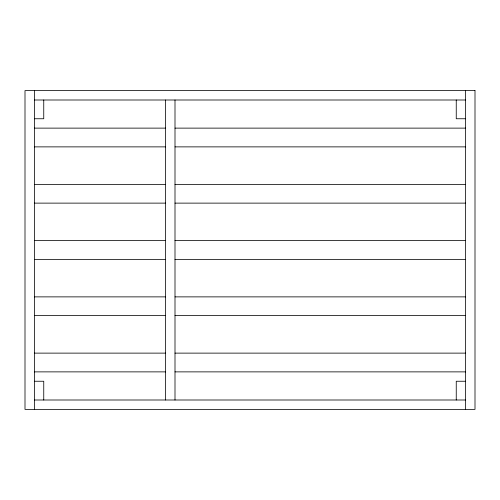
<?xml version="1.0" encoding="UTF-8"?>
<svg xmlns="http://www.w3.org/2000/svg" width="500" height="500" viewBox="0 0 500 500"><rect width="100%" height="100%" fill="white"/><g stroke="black" fill="none" stroke-linecap="round" stroke-linejoin="round"><path stroke-width="0.75" d="M34.375 100L465.625 100M34.375 118.75L43.75 118.75L43.75 100M465.625 118.75L456.25 118.75L456.25 100M34.375 128.125L165.625 128.125M175 128.125L465.625 128.125M34.375 146.875L165.625 146.875M175 146.875L465.625 146.875M34.375 184.375L165.625 184.375M175 184.375L465.625 184.375M34.375 203.125L165.625 203.125M175 203.125L465.625 203.125M34.375 240.625L165.625 240.625M175 240.625L465.625 240.625M34.375 259.375L165.625 259.375M175 259.375L465.625 259.375M34.375 296.875L165.625 296.875M175 296.875L465.625 296.875M34.375 315.625L165.625 315.625M175 315.625L465.625 315.625M34.375 353.125L165.625 353.125M175 353.125L465.625 353.125M34.375 371.875L165.625 371.875M175 371.875L465.625 371.875M34.375 381.25L43.75 381.25L43.75 400M465.625 381.25L456.25 381.25L456.25 400M34.375 400L465.625 400M465.625 90.625L465.625 409.375M175 100L175 400M165.625 100L165.625 400M34.375 90.625L34.375 409.375M475 90.625L25 90.625L25 409.375L475 409.375L475 90.625"/></g></svg>
